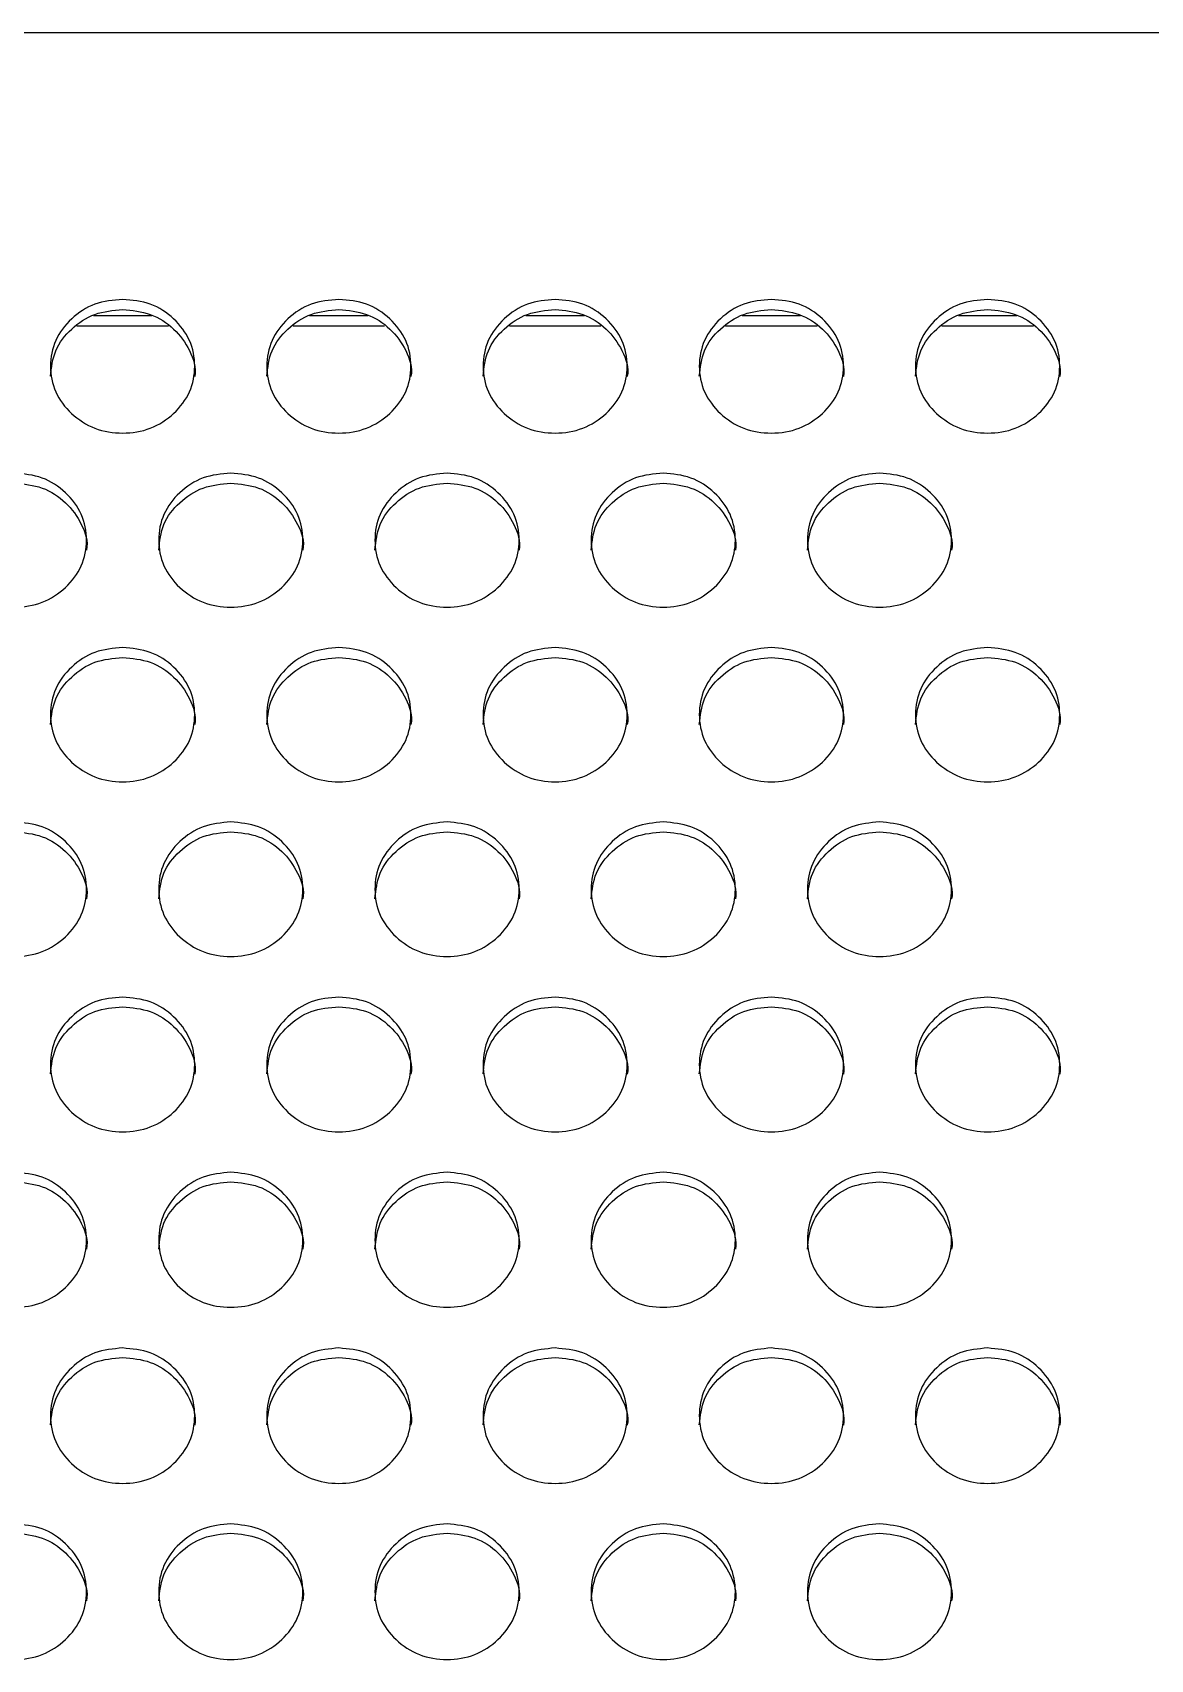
# Model space of a CAD drawing. Header units: millimetres. Extents: x 0.6 to 29.2, y 0.5 to 20.5.
# Drawn here: x 22.355 to 22.768, y 12.066 to 12.667 of the extents above; entities that cross this region are included whole.
import ezdxf

# ---------------------------------------------------------------- set-up
doc = ezdxf.new("R2010")
doc.units = ezdxf.units.MM

msp = doc.modelspace()

# ---------------------------------------------------------------- linework, layer by layer
for p, q in [((21.34135, 12.6673), (24.34135, 12.6673)), ((22.37719, 12.56267), (22.39883, 12.56267)), ((22.45719, 12.56267), (22.47883, 12.56267)), ((22.53719, 12.56267), (22.55883, 12.56267)), ((22.61719, 12.56267), (22.63883, 12.56267)), ((22.69719, 12.56267), (22.71883, 12.56267)), ((22.37109, 12.55883), (22.40494, 12.55883)), ((22.45109, 12.55883), (22.48494, 12.55883)), ((22.53109, 12.55883), (22.56494, 12.55883)), ((22.61109, 12.55883), (22.64494, 12.55883)), ((22.69109, 12.55883), (22.72494, 12.55883))]:
    msp.add_line(p, q)
for points, knots in [([(22.38802, 12.56861), (22.39153, 12.56828), (22.39855, 12.56761), (22.40731, 12.56174), (22.41344, 12.55367), (22.4153, 12.54389), (22.41344, 12.53413), (22.40731, 12.526), (22.39855, 12.5203), (22.38802, 12.51857), (22.37748, 12.5203), (22.36872, 12.52599), (22.36259, 12.53413), (22.36073, 12.54389), (22.36259, 12.55367), (22.36872, 12.56174), (22.37748, 12.56763), (22.38451, 12.56828), (22.38802, 12.56861)], [0, 0, 0, 0, 0.0625271, 0.1249889, 0.1874356, 0.2499951, 0.3124462, 0.3750022, 0.4374534, 0.5000067, 0.5624509, 0.6250147, 0.6874586, 0.7500189, 0.8124698, 0.8750264, 0.9375615, 1, 1, 1, 1]), ([(22.46802, 12.56861), (22.47153, 12.56828), (22.47855, 12.56761), (22.48731, 12.56174), (22.49344, 12.55367), (22.4953, 12.54389), (22.49344, 12.53413), (22.48731, 12.526), (22.47855, 12.5203), (22.46802, 12.51857), (22.45748, 12.5203), (22.44872, 12.52599), (22.44259, 12.53413), (22.44073, 12.54389), (22.44259, 12.55367), (22.44872, 12.56174), (22.45748, 12.56763), (22.46451, 12.56828), (22.46802, 12.56861)], [0, 0, 0, 0, 0.062529, 0.124991, 0.187438, 0.249997, 0.312448, 0.375004, 0.437457, 0.500008, 0.562452, 0.625016, 0.68746, 0.75002, 0.812471, 0.875029, 0.937564, 1, 1, 1, 1]), ([(22.54802, 12.56861), (22.55153, 12.56828), (22.55855, 12.56761), (22.56731, 12.56174), (22.57344, 12.55367), (22.5753, 12.54389), (22.57344, 12.53413), (22.56731, 12.526), (22.55855, 12.5203), (22.54802, 12.51857), (22.53748, 12.5203), (22.52872, 12.52599), (22.52259, 12.53413), (22.52073, 12.54389), (22.52259, 12.55367), (22.52872, 12.56174), (22.53748, 12.56763), (22.54451, 12.56828), (22.54802, 12.56861)], [0, 0, 0, 0, 0.062527, 0.124991, 0.187436, 0.249996, 0.312447, 0.375003, 0.437454, 0.500007, 0.562452, 0.625014, 0.687459, 0.750019, 0.81247, 0.875027, 0.937564, 1, 1, 1, 1]), ([(22.62802, 12.56861), (22.63153, 12.56828), (22.63855, 12.56761), (22.64731, 12.56174), (22.65344, 12.55367), (22.6553, 12.54389), (22.65344, 12.53413), (22.64731, 12.526), (22.63855, 12.5203), (22.62802, 12.51857), (22.61748, 12.5203), (22.60872, 12.52599), (22.60259, 12.53413), (22.60073, 12.54389), (22.60259, 12.55367), (22.60872, 12.56174), (22.61748, 12.56763), (22.62451, 12.56828), (22.62802, 12.56861)], [0, 0, 0, 0, 0.062527, 0.124989, 0.187436, 0.249995, 0.312446, 0.375002, 0.437455, 0.500006, 0.56245, 0.625014, 0.687458, 0.750019, 0.81247, 0.875026, 0.937561, 1, 1, 1, 1]), ([(22.70802, 12.56861), (22.71153, 12.56828), (22.71855, 12.56761), (22.72731, 12.56174), (22.73344, 12.55367), (22.7353, 12.54389), (22.73344, 12.53413), (22.72731, 12.52599), (22.71855, 12.5203), (22.70802, 12.51857), (22.69748, 12.5203), (22.68872, 12.52599), (22.68259, 12.53413), (22.68073, 12.54389), (22.68259, 12.55367), (22.68872, 12.56174), (22.69748, 12.56763), (22.70451, 12.56828), (22.70802, 12.56861)], [0, 0, 0, 0, 0.062529, 0.124991, 0.187438, 0.249997, 0.312448, 0.375003, 0.437456, 0.500009, 0.562451, 0.625015, 0.68746, 0.75002, 0.81247, 0.875027, 0.937564, 1, 1, 1, 1]), ([(22.36135, 12.54016), (22.36171, 12.54341), (22.36243, 12.54992), (22.36877, 12.55798), (22.37747, 12.56386), (22.3845, 12.56452), (22.38802, 12.56484)], [0, 0, 0, 0, 0.249419, 0.499737, 0.750037, 1, 1, 1, 1]), ([(22.38802, 12.56484), (22.39152, 12.56451), (22.39853, 12.56384), (22.40739, 12.55796), (22.41313, 12.54996), (22.41535, 12.54329), (22.41468, 12.54013), (22.41468, 12.54012)], [0, 0, 0, 0, 0.250089, 0.499864, 0.749511, 0.999554, 1, 1, 1, 1]), ([(22.44135, 12.54016), (22.44171, 12.54341), (22.44243, 12.54992), (22.44877, 12.55798), (22.45747, 12.56386), (22.4645, 12.56452), (22.46802, 12.56484)], [0, 0, 0, 0, 0.249419, 0.499744, 0.750045, 1, 1, 1, 1]), ([(22.46802, 12.56484), (22.47152, 12.56451), (22.47853, 12.56384), (22.48739, 12.55796), (22.49313, 12.54996), (22.49535, 12.54329), (22.49468, 12.54013), (22.49468, 12.54012)], [0, 0, 0, 0, 0.250096, 0.49987, 0.749515, 0.999554, 1, 1, 1, 1]), ([(22.52135, 12.54016), (22.52171, 12.54341), (22.52243, 12.54992), (22.52877, 12.55798), (22.53747, 12.56386), (22.5445, 12.56452), (22.54802, 12.56484)], [0, 0, 0, 0, 0.249418, 0.499737, 0.750045, 1, 1, 1, 1]), ([(22.54802, 12.56484), (22.55152, 12.56451), (22.55853, 12.56384), (22.56739, 12.55796), (22.57313, 12.54996), (22.57535, 12.54329), (22.57468, 12.54013), (22.57468, 12.54012)], [0, 0, 0, 0, 0.250088, 0.499871, 0.749512, 0.999554, 1, 1, 1, 1]), ([(22.60135, 12.54016), (22.60171, 12.54341), (22.60243, 12.54992), (22.60877, 12.55798), (22.61747, 12.56386), (22.6245, 12.56452), (22.62802, 12.56484)], [0, 0, 0, 0, 0.249419, 0.499737, 0.750037, 1, 1, 1, 1]), ([(22.62802, 12.56484), (22.63152, 12.56451), (22.63853, 12.56384), (22.64739, 12.55796), (22.65316, 12.54995), (22.65528, 12.5433), (22.65468, 12.54013), (22.65468, 12.54012)], [0, 0, 0, 0, 0.2500895, 0.499866, 0.7495139, 0.9995554, 1, 1, 1, 1]), ([(22.68135, 12.54016), (22.68171, 12.54341), (22.68243, 12.54992), (22.68877, 12.55798), (22.69747, 12.56386), (22.7045, 12.56452), (22.70802, 12.56484)], [0, 0, 0, 0, 0.249418, 0.499737, 0.750045, 1, 1, 1, 1]), ([(22.70802, 12.56484), (22.71152, 12.56451), (22.71853, 12.56384), (22.72739, 12.55796), (22.73313, 12.54996), (22.73535, 12.54329), (22.73468, 12.54013), (22.73468, 12.54012)], [0, 0, 0, 0, 0.250096, 0.49987, 0.749515, 0.999554, 1, 1, 1, 1]), ([(22.34802, 12.50434), (22.35153, 12.50401), (22.35855, 12.50333), (22.36731, 12.49745), (22.37344, 12.48937), (22.3753, 12.47957), (22.37344, 12.46978), (22.36731, 12.46164), (22.35855, 12.45593), (22.34802, 12.4542), (22.33748, 12.45593), (22.32872, 12.46163), (22.32259, 12.46979), (22.32073, 12.47957), (22.32259, 12.48937), (22.32872, 12.49745), (22.33748, 12.50335), (22.34451, 12.50401), (22.34802, 12.50434)], [0, 0, 0, 0, 0.062529, 0.124991, 0.187438, 0.249996, 0.312449, 0.375005, 0.437458, 0.500009, 0.562453, 0.625017, 0.687461, 0.750021, 0.812472, 0.875029, 0.937564, 1, 1, 1, 1]), ([(22.34802, 12.50062), (22.35152, 12.50029), (22.35853, 12.49962), (22.36739, 12.49373), (22.37316, 12.4857), (22.37528, 12.47904), (22.37468, 12.47585), (22.37468, 12.47585)], [0, 0, 0, 0, 0.2500964, 0.4998712, 0.7495163, 0.9995572, 1, 1, 1, 1]), ([(22.42802, 12.50434), (22.43153, 12.50401), (22.43855, 12.50333), (22.44731, 12.49745), (22.45344, 12.48937), (22.4553, 12.47957), (22.45344, 12.46978), (22.44731, 12.46164), (22.43855, 12.45593), (22.42802, 12.4542), (22.41748, 12.45593), (22.40872, 12.46163), (22.40259, 12.46979), (22.40073, 12.47957), (22.40259, 12.48937), (22.40872, 12.49746), (22.41748, 12.50335), (22.42451, 12.50401), (22.42802, 12.50434)], [0, 0, 0, 0, 0.062529, 0.124991, 0.187437, 0.249996, 0.312449, 0.375003, 0.437456, 0.500009, 0.562453, 0.625015, 0.68746, 0.750019, 0.81247, 0.875027, 0.937564, 1, 1, 1, 1]), ([(22.40135, 12.47589), (22.40171, 12.47914), (22.40243, 12.48566), (22.40877, 12.49374), (22.41747, 12.49963), (22.4245, 12.50029), (22.42802, 12.50062)], [0, 0, 0, 0, 0.249416, 0.499736, 0.750044, 1, 1, 1, 1]), ([(22.42802, 12.50062), (22.43152, 12.50029), (22.43853, 12.49962), (22.44739, 12.49373), (22.45313, 12.4857), (22.45535, 12.47903), (22.45468, 12.47585), (22.45468, 12.47585)], [0, 0, 0, 0, 0.250096, 0.49987, 0.749515, 0.999555, 1, 1, 1, 1]), ([(22.50802, 12.50434), (22.51153, 12.50401), (22.51855, 12.50333), (22.52731, 12.49745), (22.53344, 12.48937), (22.5353, 12.47957), (22.53344, 12.46978), (22.52731, 12.46164), (22.51855, 12.45593), (22.50802, 12.4542), (22.49748, 12.45593), (22.48872, 12.46163), (22.48259, 12.46979), (22.48073, 12.47957), (22.48259, 12.48937), (22.48872, 12.49745), (22.49748, 12.50335), (22.50451, 12.50401), (22.50802, 12.50434)], [0, 0, 0, 0, 0.062527, 0.124989, 0.187435, 0.249994, 0.312447, 0.375003, 0.437456, 0.500006, 0.56245, 0.625015, 0.687459, 0.750018, 0.81247, 0.875027, 0.937562, 1, 1, 1, 1]), ([(22.48135, 12.47589), (22.48171, 12.47914), (22.48243, 12.48566), (22.48877, 12.49374), (22.49747, 12.49963), (22.5045, 12.50029), (22.50802, 12.50062)], [0, 0, 0, 0, 0.2494172, 0.4997358, 0.7500355, 1, 1, 1, 1]), ([(22.50802, 12.50062), (22.51152, 12.50029), (22.51853, 12.49962), (22.52739, 12.49373), (22.53316, 12.4857), (22.53528, 12.47904), (22.53468, 12.47585), (22.53468, 12.47585)], [0, 0, 0, 0, 0.250089, 0.499867, 0.749514, 0.999557, 1, 1, 1, 1]), ([(22.58802, 12.50434), (22.59153, 12.50401), (22.59855, 12.50333), (22.60731, 12.49745), (22.61344, 12.48937), (22.6153, 12.47957), (22.61344, 12.46978), (22.60731, 12.46164), (22.59855, 12.45593), (22.58802, 12.4542), (22.57748, 12.45593), (22.56872, 12.46163), (22.56259, 12.46979), (22.56073, 12.47957), (22.56259, 12.48937), (22.56872, 12.49746), (22.57748, 12.50335), (22.58451, 12.50401), (22.58802, 12.50434)], [0, 0, 0, 0, 0.0625292, 0.1249908, 0.1874373, 0.2499961, 0.3124492, 0.3750035, 0.4374563, 0.5000071, 0.562451, 0.6250156, 0.6874607, 0.7500195, 0.8124702, 0.8750272, 0.937564, 1, 1, 1, 1]), ([(22.56135, 12.47589), (22.56171, 12.47914), (22.56243, 12.48566), (22.56877, 12.49374), (22.57747, 12.49963), (22.5845, 12.50029), (22.58802, 12.50062)], [0, 0, 0, 0, 0.249416, 0.499736, 0.750044, 1, 1, 1, 1]), ([(22.58802, 12.50062), (22.59152, 12.50029), (22.59853, 12.49962), (22.60739, 12.49373), (22.61313, 12.4857), (22.61535, 12.47903), (22.61468, 12.47585), (22.61468, 12.47585)], [0, 0, 0, 0, 0.250096, 0.49987, 0.749515, 0.999555, 1, 1, 1, 1]), ([(22.66802, 12.50434), (22.67153, 12.50401), (22.67855, 12.50333), (22.68731, 12.49745), (22.69344, 12.48937), (22.6953, 12.47957), (22.69344, 12.46978), (22.68731, 12.46164), (22.67855, 12.45593), (22.66802, 12.4542), (22.65748, 12.45593), (22.64872, 12.46163), (22.64259, 12.46979), (22.64073, 12.47957), (22.64259, 12.48937), (22.64872, 12.49745), (22.65748, 12.50335), (22.66451, 12.50401), (22.66802, 12.50434)], [0, 0, 0, 0, 0.062527, 0.124988, 0.187435, 0.249994, 0.312447, 0.375003, 0.437454, 0.500007, 0.562451, 0.625016, 0.687459, 0.750019, 0.81247, 0.875027, 0.937562, 1, 1, 1, 1]), ([(22.64135, 12.47589), (22.64171, 12.47914), (22.64243, 12.48566), (22.64877, 12.49374), (22.65747, 12.49963), (22.6645, 12.50029), (22.66802, 12.50062)], [0, 0, 0, 0, 0.2494172, 0.4997358, 0.7500355, 1, 1, 1, 1]), ([(22.66802, 12.50062), (22.67152, 12.50029), (22.67853, 12.49962), (22.68739, 12.49373), (22.69313, 12.4857), (22.69535, 12.47903), (22.69468, 12.47585), (22.69468, 12.47585)], [0, 0, 0, 0, 0.2500885, 0.4998648, 0.7495113, 0.9995554, 1, 1, 1, 1]), ([(22.38802, 12.43984), (22.39153, 12.43951), (22.39855, 12.43883), (22.40731, 12.43294), (22.41344, 12.42484), (22.4153, 12.41502), (22.41344, 12.40521), (22.40731, 12.39705), (22.39855, 12.39133), (22.38802, 12.3896), (22.37748, 12.39133), (22.36872, 12.39705), (22.36259, 12.40522), (22.36073, 12.41502), (22.36259, 12.42484), (22.36872, 12.43294), (22.37748, 12.43885), (22.38451, 12.43951), (22.38802, 12.43984)], [0, 0, 0, 0, 0.062527, 0.124989, 0.187435, 0.249994, 0.312447, 0.375003, 0.437454, 0.500007, 0.562451, 0.625015, 0.687459, 0.750019, 0.81247, 0.875027, 0.937562, 1, 1, 1, 1]), ([(22.46802, 12.43984), (22.47153, 12.43951), (22.47855, 12.43883), (22.48731, 12.43294), (22.49344, 12.42484), (22.4953, 12.41502), (22.49344, 12.40521), (22.48731, 12.39705), (22.47855, 12.39133), (22.46802, 12.3896), (22.45748, 12.39133), (22.44872, 12.39705), (22.44259, 12.40522), (22.44073, 12.41502), (22.44259, 12.42484), (22.44872, 12.43294), (22.45748, 12.43885), (22.46451, 12.43951), (22.46802, 12.43984)], [0, 0, 0, 0, 0.062529, 0.124991, 0.187438, 0.249996, 0.312448, 0.375004, 0.437457, 0.500008, 0.562453, 0.625017, 0.68746, 0.75002, 0.812471, 0.875029, 0.937564, 1, 1, 1, 1]), ([(22.54802, 12.43984), (22.55153, 12.43951), (22.55855, 12.43883), (22.56731, 12.43294), (22.57344, 12.42484), (22.5753, 12.41502), (22.57344, 12.40521), (22.56731, 12.39705), (22.55855, 12.39133), (22.54802, 12.3896), (22.53748, 12.39133), (22.52872, 12.39705), (22.52259, 12.40522), (22.52073, 12.41502), (22.52259, 12.42484), (22.52872, 12.43294), (22.53748, 12.43885), (22.54451, 12.43951), (22.54802, 12.43984)], [0, 0, 0, 0, 0.062527, 0.124991, 0.187436, 0.249995, 0.312448, 0.375003, 0.437455, 0.500008, 0.562452, 0.625014, 0.687459, 0.750019, 0.81247, 0.875027, 0.937564, 1, 1, 1, 1]), ([(22.62802, 12.43984), (22.63153, 12.43951), (22.63855, 12.43883), (22.64731, 12.43294), (22.65344, 12.42484), (22.6553, 12.41502), (22.65344, 12.40521), (22.64731, 12.39705), (22.63855, 12.39133), (22.62802, 12.3896), (22.61748, 12.39133), (22.60872, 12.39705), (22.60259, 12.40522), (22.60073, 12.41502), (22.60259, 12.42484), (22.60872, 12.43294), (22.61748, 12.43885), (22.62451, 12.43951), (22.62802, 12.43984)], [0, 0, 0, 0, 0.062527, 0.1249887, 0.1874354, 0.2499943, 0.3124463, 0.3750022, 0.4374555, 0.5000064, 0.5624507, 0.6250149, 0.6874584, 0.7500185, 0.8124697, 0.8750265, 0.9375616, 1, 1, 1, 1]), ([(22.70802, 12.43984), (22.71153, 12.43951), (22.71855, 12.43883), (22.72731, 12.43294), (22.73344, 12.42484), (22.7353, 12.41502), (22.73344, 12.40521), (22.72731, 12.39705), (22.71855, 12.39133), (22.70802, 12.3896), (22.69748, 12.39133), (22.68872, 12.39705), (22.68259, 12.40522), (22.68073, 12.41502), (22.68259, 12.42484), (22.68872, 12.43294), (22.69748, 12.43885), (22.70451, 12.43951), (22.70802, 12.43984)], [0, 0, 0, 0, 0.062529, 0.124991, 0.187437, 0.249996, 0.312449, 0.375003, 0.437456, 0.500009, 0.562451, 0.625015, 0.68746, 0.75002, 0.81247, 0.875027, 0.937564, 1, 1, 1, 1]), ([(22.36135, 12.41139), (22.36171, 12.41465), (22.36243, 12.42118), (22.36877, 12.42928), (22.37747, 12.43518), (22.3845, 12.43584), (22.38802, 12.43617)], [0, 0, 0, 0, 0.249418, 0.499737, 0.750036, 1, 1, 1, 1]), ([(22.38802, 12.43617), (22.39152, 12.43584), (22.39853, 12.43516), (22.4074, 12.42926), (22.41313, 12.42122), (22.41536, 12.41454), (22.41468, 12.41135), (22.41468, 12.41135)], [0, 0, 0, 0, 0.2500899, 0.4998648, 0.7495123, 0.9995571, 1, 1, 1, 1]), ([(22.44135, 12.41139), (22.44171, 12.41465), (22.44243, 12.42118), (22.44877, 12.42928), (22.45747, 12.43518), (22.4645, 12.43584), (22.46802, 12.43617)], [0, 0, 0, 0, 0.249418, 0.499743, 0.750044, 1, 1, 1, 1]), ([(22.46802, 12.43617), (22.47152, 12.43584), (22.47853, 12.43516), (22.4874, 12.42926), (22.49313, 12.42122), (22.49536, 12.41454), (22.49468, 12.41135), (22.49468, 12.41135)], [0, 0, 0, 0, 0.250097, 0.49987, 0.749516, 0.999557, 1, 1, 1, 1]), ([(22.52135, 12.41139), (22.52171, 12.41465), (22.52243, 12.42118), (22.52877, 12.42928), (22.53747, 12.43518), (22.5445, 12.43584), (22.54802, 12.43617)], [0, 0, 0, 0, 0.2494175, 0.4997366, 0.7500448, 1, 1, 1, 1]), ([(22.54802, 12.43617), (22.55152, 12.43584), (22.55853, 12.43516), (22.5674, 12.42926), (22.57313, 12.42122), (22.57536, 12.41454), (22.57468, 12.41135), (22.57468, 12.41135)], [0, 0, 0, 0, 0.250089, 0.499871, 0.749513, 0.999557, 1, 1, 1, 1]), ([(22.60135, 12.41139), (22.60171, 12.41465), (22.60243, 12.42118), (22.60877, 12.42928), (22.61747, 12.43518), (22.6245, 12.43584), (22.62802, 12.43617)], [0, 0, 0, 0, 0.249418, 0.499737, 0.750036, 1, 1, 1, 1]), ([(22.62802, 12.43617), (22.63152, 12.43584), (22.63853, 12.43516), (22.64739, 12.42926), (22.65316, 12.42121), (22.65528, 12.41455), (22.65468, 12.41135), (22.65468, 12.41135)], [0, 0, 0, 0, 0.250091, 0.499867, 0.749515, 0.999559, 1, 1, 1, 1]), ([(22.68135, 12.41139), (22.68171, 12.41465), (22.68243, 12.42118), (22.68877, 12.42928), (22.69747, 12.43518), (22.7045, 12.43584), (22.70802, 12.43617)], [0, 0, 0, 0, 0.2494175, 0.4997366, 0.7500448, 1, 1, 1, 1]), ([(22.70802, 12.43617), (22.71152, 12.43584), (22.71853, 12.43516), (22.7274, 12.42926), (22.73313, 12.42122), (22.73536, 12.41454), (22.73468, 12.41135), (22.73468, 12.41135)], [0, 0, 0, 0, 0.250097, 0.49987, 0.749516, 0.999557, 1, 1, 1, 1]), ([(22.34802, 12.37531), (22.35153, 12.37497), (22.35855, 12.37429), (22.36731, 12.36839), (22.37344, 12.36027), (22.3753, 12.35043), (22.37344, 12.34061), (22.36731, 12.33243), (22.35855, 12.3267), (22.34802, 12.32496), (22.33748, 12.3267), (22.32872, 12.33242), (22.32259, 12.34061), (22.32073, 12.35043), (22.32259, 12.36027), (22.32872, 12.36839), (22.33748, 12.37431), (22.34451, 12.37498), (22.34802, 12.37531)], [0, 0, 0, 0, 0.062529, 0.124991, 0.187438, 0.249997, 0.312449, 0.375005, 0.437458, 0.500009, 0.562453, 0.625017, 0.687461, 0.750021, 0.812471, 0.875029, 0.937564, 1, 1, 1, 1]), ([(22.42802, 12.37531), (22.43153, 12.37497), (22.43855, 12.37429), (22.44731, 12.36839), (22.45344, 12.36027), (22.4553, 12.35043), (22.45344, 12.34061), (22.44731, 12.33243), (22.43855, 12.3267), (22.42802, 12.32496), (22.41748, 12.3267), (22.40872, 12.33242), (22.40259, 12.34061), (22.40073, 12.35043), (22.40259, 12.36027), (22.40872, 12.36839), (22.41748, 12.37431), (22.42451, 12.37498), (22.42802, 12.37531)], [0, 0, 0, 0, 0.0625292, 0.124991, 0.1874371, 0.2499964, 0.3124488, 0.3750026, 0.4374559, 0.5000089, 0.5624529, 0.6250147, 0.6874603, 0.75002, 0.8124698, 0.8750269, 0.937564, 1, 1, 1, 1]), ([(22.50802, 12.37531), (22.51153, 12.37497), (22.51855, 12.37429), (22.52731, 12.36839), (22.53344, 12.36027), (22.5353, 12.35043), (22.53344, 12.34061), (22.52731, 12.33243), (22.51855, 12.3267), (22.50802, 12.32496), (22.49748, 12.3267), (22.48872, 12.33242), (22.48259, 12.34061), (22.48073, 12.35043), (22.48259, 12.36027), (22.48872, 12.36839), (22.49748, 12.37431), (22.50451, 12.37498), (22.50802, 12.37531)], [0, 0, 0, 0, 0.062527, 0.124989, 0.187435, 0.249995, 0.312447, 0.375002, 0.437456, 0.500007, 0.562451, 0.625015, 0.687459, 0.750019, 0.812469, 0.875026, 0.937561, 1, 1, 1, 1]), ([(22.58802, 12.37531), (22.59153, 12.37497), (22.59855, 12.37429), (22.60731, 12.36839), (22.61344, 12.36027), (22.6153, 12.35043), (22.61344, 12.34061), (22.60731, 12.33243), (22.59855, 12.3267), (22.58802, 12.32496), (22.57748, 12.3267), (22.56872, 12.33242), (22.56259, 12.34061), (22.56073, 12.35043), (22.56259, 12.36027), (22.56872, 12.36839), (22.57748, 12.37431), (22.58451, 12.37498), (22.58802, 12.37531)], [0, 0, 0, 0, 0.062529, 0.124991, 0.187437, 0.249997, 0.312449, 0.375003, 0.437456, 0.500007, 0.562451, 0.625015, 0.687461, 0.75002, 0.81247, 0.875027, 0.937564, 1, 1, 1, 1]), ([(22.66802, 12.37531), (22.67153, 12.37497), (22.67855, 12.37429), (22.68731, 12.36839), (22.69344, 12.36027), (22.6953, 12.35043), (22.69344, 12.34061), (22.68731, 12.33243), (22.67855, 12.3267), (22.66802, 12.32496), (22.65748, 12.3267), (22.64872, 12.33242), (22.64259, 12.34061), (22.64073, 12.35043), (22.64259, 12.36027), (22.64872, 12.36839), (22.65748, 12.37431), (22.66451, 12.37498), (22.66802, 12.37531)], [0, 0, 0, 0, 0.062527, 0.124989, 0.187435, 0.249995, 0.312447, 0.375003, 0.437454, 0.500007, 0.562451, 0.625015, 0.687459, 0.750019, 0.812469, 0.875026, 0.937562, 1, 1, 1, 1]), ([(22.34802, 12.37168), (22.35152, 12.37135), (22.35853, 12.37067), (22.36739, 12.36476), (22.37316, 12.3567), (22.37528, 12.35001), (22.37468, 12.34681), (22.37468, 12.34681)], [0, 0, 0, 0, 0.250097, 0.49987, 0.74952, 0.999559, 1, 1, 1, 1]), ([(22.40135, 12.34685), (22.40171, 12.35012), (22.40243, 12.35666), (22.40877, 12.36477), (22.41747, 12.37069), (22.4245, 12.37135), (22.42802, 12.37168)], [0, 0, 0, 0, 0.249418, 0.499739, 0.750045, 1, 1, 1, 1]), ([(22.42802, 12.37168), (22.43152, 12.37135), (22.43853, 12.37068), (22.4474, 12.36476), (22.45313, 12.3567), (22.45536, 12.35), (22.45468, 12.34681), (22.45468, 12.34681)], [0, 0, 0, 0, 0.2500968, 0.4998695, 0.7495183, 0.9995571, 1, 1, 1, 1]), ([(22.48135, 12.34685), (22.48171, 12.35012), (22.48243, 12.35666), (22.48877, 12.36477), (22.49747, 12.37069), (22.5045, 12.37135), (22.50802, 12.37168)], [0, 0, 0, 0, 0.249419, 0.499739, 0.750036, 1, 1, 1, 1]), ([(22.50802, 12.37168), (22.51152, 12.37135), (22.51853, 12.37067), (22.52739, 12.36476), (22.53316, 12.3567), (22.53528, 12.35001), (22.53468, 12.34681), (22.53468, 12.34681)], [0, 0, 0, 0, 0.25009, 0.499866, 0.749517, 0.999559, 1, 1, 1, 1]), ([(22.56135, 12.34685), (22.56171, 12.35012), (22.56243, 12.35666), (22.56877, 12.36477), (22.57747, 12.37069), (22.5845, 12.37135), (22.58802, 12.37168)], [0, 0, 0, 0, 0.249418, 0.499739, 0.750045, 1, 1, 1, 1]), ([(22.58802, 12.37168), (22.59152, 12.37135), (22.59853, 12.37068), (22.6074, 12.36476), (22.61313, 12.3567), (22.61536, 12.35), (22.61468, 12.34681), (22.61468, 12.34681)], [0, 0, 0, 0, 0.2500968, 0.4998695, 0.7495183, 0.9995571, 1, 1, 1, 1]), ([(22.64135, 12.34685), (22.64171, 12.35012), (22.64243, 12.35666), (22.64877, 12.36477), (22.65747, 12.37069), (22.6645, 12.37135), (22.66802, 12.37168)], [0, 0, 0, 0, 0.249419, 0.499739, 0.750036, 1, 1, 1, 1]), ([(22.66802, 12.37168), (22.67152, 12.37135), (22.67853, 12.37068), (22.6874, 12.36476), (22.69313, 12.3567), (22.69536, 12.35), (22.69468, 12.34681), (22.69468, 12.34681)], [0, 0, 0, 0, 0.250089, 0.499864, 0.749515, 0.999557, 1, 1, 1, 1]), ([(22.38802, 12.31054), (22.39153, 12.31021), (22.39855, 12.30953), (22.40731, 12.30361), (22.41344, 12.29548), (22.4153, 12.28562), (22.41344, 12.27577), (22.40731, 12.26758), (22.39855, 12.26184), (22.38802, 12.26009), (22.37748, 12.26184), (22.36872, 12.26758), (22.36259, 12.27578), (22.36073, 12.28562), (22.36259, 12.29548), (22.36872, 12.30361), (22.37748, 12.30955), (22.38451, 12.31021), (22.38802, 12.31054)], [0, 0, 0, 0, 0.062527, 0.124989, 0.187435, 0.249995, 0.312447, 0.375003, 0.437454, 0.500007, 0.562451, 0.625015, 0.687459, 0.750019, 0.81247, 0.875027, 0.937562, 1, 1, 1, 1]), ([(22.36135, 12.28209), (22.36171, 12.28536), (22.36243, 12.29192), (22.36877, 12.30005), (22.37747, 12.30598), (22.3845, 12.30664), (22.38802, 12.30697)], [0, 0, 0, 0, 0.24942, 0.499739, 0.750036, 1, 1, 1, 1]), ([(22.38802, 12.30697), (22.39152, 12.30663), (22.39853, 12.30596), (22.40739, 12.30003), (22.41313, 12.29196), (22.41535, 12.28524), (22.41468, 12.28205), (22.41468, 12.28204)], [0, 0, 0, 0, 0.250089, 0.499865, 0.749511, 0.999553, 1, 1, 1, 1]), ([(22.46802, 12.31054), (22.47153, 12.31021), (22.47855, 12.30953), (22.48731, 12.30361), (22.49344, 12.29548), (22.4953, 12.28562), (22.49344, 12.27577), (22.48731, 12.26758), (22.47855, 12.26184), (22.46802, 12.26009), (22.45748, 12.26184), (22.44872, 12.26758), (22.44259, 12.27578), (22.44073, 12.28562), (22.44259, 12.29548), (22.44872, 12.30361), (22.45748, 12.30955), (22.46451, 12.31021), (22.46802, 12.31054)], [0, 0, 0, 0, 0.062529, 0.124991, 0.187437, 0.249997, 0.312449, 0.375004, 0.437457, 0.500008, 0.562453, 0.625017, 0.68746, 0.75002, 0.812471, 0.875029, 0.937564, 1, 1, 1, 1]), ([(22.44135, 12.28209), (22.44171, 12.28536), (22.44243, 12.29192), (22.44877, 12.30005), (22.45747, 12.30598), (22.4645, 12.30664), (22.46802, 12.30697)], [0, 0, 0, 0, 0.249419, 0.499746, 0.750044, 1, 1, 1, 1]), ([(22.46802, 12.30697), (22.47152, 12.30663), (22.47853, 12.30596), (22.48739, 12.30003), (22.49313, 12.29196), (22.49535, 12.28524), (22.49468, 12.28205), (22.49468, 12.28204)], [0, 0, 0, 0, 0.250096, 0.49987, 0.749514, 0.999553, 1, 1, 1, 1]), ([(22.54802, 12.31054), (22.55153, 12.31021), (22.55855, 12.30953), (22.56731, 12.30361), (22.57344, 12.29548), (22.5753, 12.28562), (22.57344, 12.27577), (22.56731, 12.26758), (22.55855, 12.26184), (22.54802, 12.26009), (22.53748, 12.26184), (22.52872, 12.26758), (22.52259, 12.27578), (22.52073, 12.28562), (22.52259, 12.29548), (22.52872, 12.30361), (22.53748, 12.30955), (22.54451, 12.31021), (22.54802, 12.31054)], [0, 0, 0, 0, 0.062527, 0.124991, 0.187436, 0.249996, 0.312448, 0.375004, 0.437455, 0.500008, 0.562452, 0.625014, 0.687459, 0.750019, 0.81247, 0.875027, 0.937564, 1, 1, 1, 1]), ([(22.52135, 12.28209), (22.52171, 12.28536), (22.52243, 12.29192), (22.52877, 12.30005), (22.53747, 12.30598), (22.5445, 12.30664), (22.54802, 12.30697)], [0, 0, 0, 0, 0.2494188, 0.4997392, 0.7500445, 1, 1, 1, 1]), ([(22.54802, 12.30697), (22.55152, 12.30663), (22.55853, 12.30596), (22.56739, 12.30003), (22.57313, 12.29196), (22.57535, 12.28524), (22.57468, 12.28205), (22.57468, 12.28204)], [0, 0, 0, 0, 0.250088, 0.499872, 0.749511, 0.999553, 1, 1, 1, 1]), ([(22.62802, 12.31054), (22.63153, 12.31021), (22.63855, 12.30953), (22.64731, 12.30361), (22.65344, 12.29548), (22.6553, 12.28562), (22.65344, 12.27577), (22.64731, 12.26758), (22.63855, 12.26184), (22.62802, 12.26009), (22.61748, 12.26184), (22.60872, 12.26758), (22.60259, 12.27578), (22.60073, 12.28562), (22.60259, 12.29548), (22.60872, 12.30361), (22.61748, 12.30955), (22.62451, 12.31021), (22.62802, 12.31054)], [0, 0, 0, 0, 0.062527, 0.124989, 0.187435, 0.249995, 0.312447, 0.375002, 0.437455, 0.500006, 0.562451, 0.625015, 0.687459, 0.750018, 0.812469, 0.875027, 0.937561, 1, 1, 1, 1]), ([(22.60135, 12.28209), (22.60171, 12.28536), (22.60243, 12.29192), (22.60877, 12.30005), (22.61747, 12.30598), (22.6245, 12.30664), (22.62802, 12.30697)], [0, 0, 0, 0, 0.24942, 0.499739, 0.750036, 1, 1, 1, 1]), ([(22.62802, 12.30697), (22.63152, 12.30663), (22.63853, 12.30596), (22.64739, 12.30003), (22.65317, 12.29195), (22.65528, 12.28525), (22.65468, 12.28205), (22.65468, 12.28204)], [0, 0, 0, 0, 0.25009, 0.499867, 0.749513, 0.999555, 1, 1, 1, 1]), ([(22.70802, 12.31054), (22.71153, 12.31021), (22.71855, 12.30953), (22.72731, 12.30361), (22.73344, 12.29548), (22.7353, 12.28562), (22.73344, 12.27577), (22.72731, 12.26758), (22.71855, 12.26184), (22.70802, 12.26009), (22.69748, 12.26184), (22.68872, 12.26758), (22.68259, 12.27578), (22.68073, 12.28562), (22.68259, 12.29548), (22.68872, 12.30361), (22.69748, 12.30955), (22.70451, 12.31021), (22.70802, 12.31054)], [0, 0, 0, 0, 0.062529, 0.124991, 0.187437, 0.249997, 0.312449, 0.375003, 0.437456, 0.500009, 0.562451, 0.625015, 0.68746, 0.750019, 0.81247, 0.875027, 0.937564, 1, 1, 1, 1]), ([(22.68135, 12.28209), (22.68171, 12.28536), (22.68243, 12.29192), (22.68877, 12.30005), (22.69747, 12.30598), (22.7045, 12.30664), (22.70802, 12.30697)], [0, 0, 0, 0, 0.2494188, 0.4997392, 0.7500445, 1, 1, 1, 1]), ([(22.70802, 12.30697), (22.71152, 12.30663), (22.71853, 12.30596), (22.72739, 12.30003), (22.73313, 12.29196), (22.73535, 12.28524), (22.73468, 12.28205), (22.73468, 12.28204)], [0, 0, 0, 0, 0.250096, 0.49987, 0.749514, 0.999553, 1, 1, 1, 1]), ([(22.34802, 12.24575), (22.35153, 12.24541), (22.35855, 12.24473), (22.36731, 12.2388), (22.37344, 12.23065), (22.3753, 12.22078), (22.37344, 12.21091), (22.36731, 12.2027), (22.35855, 12.19695), (22.34802, 12.1952), (22.33748, 12.19695), (22.32872, 12.20269), (22.32259, 12.21091), (22.32073, 12.22077), (22.32259, 12.23065), (22.32872, 12.23881), (22.33748, 12.24475), (22.34451, 12.24542), (22.34802, 12.24575)], [0, 0, 0, 0, 0.062529, 0.124991, 0.187438, 0.249997, 0.312449, 0.375005, 0.437458, 0.500009, 0.562453, 0.625017, 0.687461, 0.750021, 0.812471, 0.875028, 0.937564, 1, 1, 1, 1]), ([(22.34802, 12.24222), (22.35152, 12.24188), (22.35853, 12.24121), (22.36739, 12.23527), (22.37316, 12.22717), (22.37528, 12.22047), (22.37468, 12.21725), (22.37468, 12.21725)], [0, 0, 0, 0, 0.250097, 0.49987, 0.749516, 0.999556, 1, 1, 1, 1]), ([(22.42802, 12.24575), (22.43153, 12.24541), (22.43855, 12.24473), (22.44731, 12.2388), (22.45344, 12.23065), (22.4553, 12.22078), (22.45344, 12.21091), (22.44731, 12.2027), (22.43855, 12.19695), (22.42802, 12.1952), (22.41748, 12.19695), (22.40872, 12.2027), (22.40259, 12.21091), (22.40073, 12.22077), (22.40259, 12.23065), (22.40872, 12.23881), (22.41748, 12.24475), (22.42451, 12.24542), (22.42802, 12.24575)], [0, 0, 0, 0, 0.062529, 0.124991, 0.187437, 0.249997, 0.312448, 0.375003, 0.437456, 0.500009, 0.562453, 0.625015, 0.68746, 0.75002, 0.81247, 0.875027, 0.937564, 1, 1, 1, 1]), ([(22.40135, 12.21729), (22.40171, 12.22057), (22.40243, 12.22714), (22.40877, 12.23529), (22.41747, 12.24123), (22.4245, 12.24189), (22.42802, 12.24222)], [0, 0, 0, 0, 0.249417, 0.499737, 0.750045, 1, 1, 1, 1]), ([(22.42802, 12.24222), (22.43152, 12.24188), (22.43853, 12.24121), (22.44739, 12.23527), (22.45313, 12.22718), (22.45535, 12.22046), (22.45468, 12.21725), (22.45468, 12.21725)], [0, 0, 0, 0, 0.250097, 0.499869, 0.749515, 0.999554, 1, 1, 1, 1]), ([(22.50802, 12.24575), (22.51153, 12.24541), (22.51855, 12.24473), (22.52731, 12.2388), (22.53344, 12.23065), (22.5353, 12.22078), (22.53344, 12.21091), (22.52731, 12.2027), (22.51855, 12.19695), (22.50802, 12.1952), (22.49748, 12.19695), (22.48872, 12.20269), (22.48259, 12.21091), (22.48073, 12.22077), (22.48259, 12.23065), (22.48872, 12.23881), (22.49748, 12.24475), (22.50451, 12.24542), (22.50802, 12.24575)], [0, 0, 0, 0, 0.062527, 0.124989, 0.187435, 0.249995, 0.312447, 0.375002, 0.437456, 0.500007, 0.562451, 0.625015, 0.687459, 0.750019, 0.812469, 0.875026, 0.937562, 1, 1, 1, 1]), ([(22.48135, 12.21729), (22.48171, 12.22057), (22.48243, 12.22714), (22.48877, 12.23529), (22.49747, 12.24123), (22.5045, 12.24189), (22.50802, 12.24222)], [0, 0, 0, 0, 0.249418, 0.499738, 0.750036, 1, 1, 1, 1]), ([(22.50802, 12.24222), (22.51152, 12.24188), (22.51853, 12.24121), (22.52739, 12.23527), (22.53316, 12.22717), (22.53528, 12.22047), (22.53468, 12.21725), (22.53468, 12.21725)], [0, 0, 0, 0, 0.25009, 0.499865, 0.749514, 0.999556, 1, 1, 1, 1]), ([(22.58802, 12.24575), (22.59153, 12.24541), (22.59855, 12.24473), (22.60731, 12.2388), (22.61344, 12.23065), (22.6153, 12.22078), (22.61344, 12.21091), (22.60731, 12.2027), (22.59855, 12.19695), (22.58802, 12.1952), (22.57748, 12.19695), (22.56872, 12.20269), (22.56259, 12.21091), (22.56073, 12.22077), (22.56259, 12.23065), (22.56872, 12.23881), (22.57748, 12.24475), (22.58451, 12.24542), (22.58802, 12.24575)], [0, 0, 0, 0, 0.062529, 0.124991, 0.187437, 0.249997, 0.312449, 0.375003, 0.437457, 0.500007, 0.562451, 0.625015, 0.68746, 0.75002, 0.812469, 0.875027, 0.937564, 1, 1, 1, 1]), ([(22.56135, 12.21729), (22.56171, 12.22057), (22.56243, 12.22714), (22.56877, 12.23529), (22.57747, 12.24123), (22.5845, 12.24189), (22.58802, 12.24222)], [0, 0, 0, 0, 0.249417, 0.499737, 0.750045, 1, 1, 1, 1]), ([(22.58802, 12.24222), (22.59152, 12.24188), (22.59853, 12.24121), (22.60739, 12.23527), (22.61313, 12.22718), (22.61535, 12.22046), (22.61468, 12.21725), (22.61468, 12.21725)], [0, 0, 0, 0, 0.250097, 0.499869, 0.749515, 0.999554, 1, 1, 1, 1]), ([(22.66802, 12.24575), (22.67153, 12.24541), (22.67855, 12.24473), (22.68731, 12.2388), (22.69344, 12.23065), (22.6953, 12.22078), (22.69344, 12.21091), (22.68731, 12.2027), (22.67855, 12.19695), (22.66802, 12.1952), (22.65748, 12.19695), (22.64872, 12.20269), (22.64259, 12.21091), (22.64073, 12.22077), (22.64259, 12.23065), (22.64872, 12.23881), (22.65748, 12.24475), (22.66451, 12.24542), (22.66802, 12.24575)], [0, 0, 0, 0, 0.0625271, 0.1249885, 0.187435, 0.249995, 0.312447, 0.3750029, 0.4374541, 0.5000072, 0.5624514, 0.6250152, 0.687459, 0.7500189, 0.8124691, 0.8750262, 0.9375616, 1, 1, 1, 1]), ([(22.64135, 12.21729), (22.64171, 12.22057), (22.64243, 12.22714), (22.64877, 12.23529), (22.65747, 12.24123), (22.6645, 12.24189), (22.66802, 12.24222)], [0, 0, 0, 0, 0.249418, 0.499738, 0.750036, 1, 1, 1, 1]), ([(22.66802, 12.24222), (22.67152, 12.24188), (22.67853, 12.24121), (22.68739, 12.23527), (22.69313, 12.22718), (22.69535, 12.22046), (22.69468, 12.21725), (22.69468, 12.21725)], [0, 0, 0, 0, 0.250089, 0.499863, 0.749511, 0.999554, 1, 1, 1, 1]), ([(22.38802, 12.18073), (22.39153, 12.18039), (22.39855, 12.17971), (22.40731, 12.17377), (22.41344, 12.1656), (22.4153, 12.15571), (22.41344, 12.14582), (22.40731, 12.13759), (22.39855, 12.13183), (22.38802, 12.13008), (22.37748, 12.13183), (22.36872, 12.13759), (22.36259, 12.14583), (22.36073, 12.1557), (22.36259, 12.16561), (22.36872, 12.17377), (22.37748, 12.17973), (22.38451, 12.1804), (22.38802, 12.18073)], [0, 0, 0, 0, 0.062527, 0.124988, 0.187436, 0.249995, 0.312446, 0.375002, 0.437454, 0.500007, 0.562451, 0.625015, 0.687459, 0.750018, 0.812469, 0.875026, 0.937562, 1, 1, 1, 1]), ([(22.46802, 12.18073), (22.47153, 12.18039), (22.47855, 12.17971), (22.48731, 12.17377), (22.49344, 12.1656), (22.4953, 12.15571), (22.49344, 12.14582), (22.48731, 12.13759), (22.47855, 12.13183), (22.46802, 12.13008), (22.45748, 12.13183), (22.44872, 12.13759), (22.44259, 12.14583), (22.44073, 12.1557), (22.44259, 12.16561), (22.44872, 12.17377), (22.45748, 12.17973), (22.46451, 12.1804), (22.46802, 12.18073)], [0, 0, 0, 0, 0.062529, 0.12499, 0.187438, 0.249997, 0.312448, 0.375003, 0.437457, 0.500008, 0.562452, 0.625016, 0.68746, 0.75002, 0.81247, 0.875029, 0.937564, 1, 1, 1, 1]), ([(22.54802, 12.18073), (22.55153, 12.18039), (22.55855, 12.17971), (22.56731, 12.17377), (22.57344, 12.1656), (22.5753, 12.15571), (22.57344, 12.14582), (22.56731, 12.13759), (22.55855, 12.13183), (22.54802, 12.13008), (22.53748, 12.13183), (22.52872, 12.13759), (22.52259, 12.14583), (22.52073, 12.1557), (22.52259, 12.16561), (22.52872, 12.17377), (22.53748, 12.17973), (22.54451, 12.1804), (22.54802, 12.18073)], [0, 0, 0, 0, 0.062527, 0.12499, 0.187436, 0.249996, 0.312447, 0.375003, 0.437454, 0.500008, 0.562452, 0.625014, 0.687459, 0.750019, 0.81247, 0.875027, 0.937564, 1, 1, 1, 1]), ([(22.62802, 12.18073), (22.63153, 12.18039), (22.63855, 12.17971), (22.64731, 12.17377), (22.65344, 12.1656), (22.6553, 12.15571), (22.65344, 12.14582), (22.64731, 12.13759), (22.63855, 12.13183), (22.62802, 12.13008), (22.61748, 12.13183), (22.60872, 12.13759), (22.60259, 12.14583), (22.60073, 12.1557), (22.60259, 12.16561), (22.60872, 12.17377), (22.61748, 12.17973), (22.62451, 12.1804), (22.62802, 12.18073)], [0, 0, 0, 0, 0.062527, 0.124988, 0.187436, 0.249995, 0.312446, 0.375001, 0.437455, 0.500006, 0.56245, 0.625014, 0.687458, 0.750018, 0.812469, 0.875026, 0.937562, 1, 1, 1, 1]), ([(22.70802, 12.18073), (22.71153, 12.18039), (22.71855, 12.17971), (22.72731, 12.17377), (22.73344, 12.1656), (22.7353, 12.15571), (22.73344, 12.14582), (22.72731, 12.13759), (22.71855, 12.13183), (22.70802, 12.13008), (22.69748, 12.13183), (22.68872, 12.13759), (22.68259, 12.14583), (22.68073, 12.1557), (22.68259, 12.16561), (22.68872, 12.17377), (22.69748, 12.17973), (22.70451, 12.1804), (22.70802, 12.18073)], [0, 0, 0, 0, 0.062529, 0.12499, 0.187438, 0.249997, 0.312448, 0.375002, 0.437456, 0.500009, 0.562451, 0.625015, 0.68746, 0.750019, 0.81247, 0.875027, 0.937564, 1, 1, 1, 1]), ([(22.36135, 12.15227), (22.36171, 12.15556), (22.36243, 12.16214), (22.36877, 12.1703), (22.37747, 12.17625), (22.3845, 12.17692), (22.38802, 12.17725)], [0, 0, 0, 0, 0.2494217, 0.4997375, 0.7500364, 1, 1, 1, 1]), ([(22.38802, 12.17725), (22.39152, 12.17691), (22.39853, 12.17624), (22.40739, 12.17029), (22.41313, 12.16218), (22.41535, 12.15545), (22.41468, 12.15224), (22.41468, 12.15223)], [0, 0, 0, 0, 0.2500889, 0.4998635, 0.7495108, 0.999556, 1, 1, 1, 1]), ([(22.44135, 12.15227), (22.44171, 12.15556), (22.44243, 12.16214), (22.44877, 12.1703), (22.45747, 12.17625), (22.4645, 12.17692), (22.46802, 12.17725)], [0, 0, 0, 0, 0.249421, 0.499744, 0.750044, 1, 1, 1, 1]), ([(22.46802, 12.17725), (22.47152, 12.17691), (22.47853, 12.17624), (22.48739, 12.17029), (22.49313, 12.16218), (22.49535, 12.15545), (22.49468, 12.15224), (22.49468, 12.15223)], [0, 0, 0, 0, 0.250096, 0.499869, 0.749514, 0.999556, 1, 1, 1, 1]), ([(22.52135, 12.15227), (22.52171, 12.15556), (22.52243, 12.16214), (22.52877, 12.1703), (22.53747, 12.17625), (22.5445, 12.17692), (22.54802, 12.17725)], [0, 0, 0, 0, 0.249421, 0.499737, 0.750045, 1, 1, 1, 1]), ([(22.54802, 12.17725), (22.55152, 12.17691), (22.55853, 12.17624), (22.5674, 12.17029), (22.57313, 12.16218), (22.57535, 12.15545), (22.57468, 12.15224), (22.57468, 12.15223)], [0, 0, 0, 0, 0.250088, 0.49987, 0.749511, 0.999556, 1, 1, 1, 1]), ([(22.60135, 12.15227), (22.60171, 12.15556), (22.60243, 12.16214), (22.60877, 12.1703), (22.61747, 12.17625), (22.6245, 12.17692), (22.62802, 12.17725)], [0, 0, 0, 0, 0.2494217, 0.4997375, 0.7500364, 1, 1, 1, 1]), ([(22.62802, 12.17725), (22.63152, 12.17691), (22.63853, 12.17624), (22.64739, 12.17029), (22.65316, 12.16217), (22.65528, 12.15546), (22.65468, 12.15224), (22.65468, 12.15223)], [0, 0, 0, 0, 0.25009, 0.499865, 0.749513, 0.999558, 1, 1, 1, 1]), ([(22.68135, 12.15227), (22.68171, 12.15556), (22.68243, 12.16214), (22.68877, 12.1703), (22.69747, 12.17625), (22.7045, 12.17692), (22.70802, 12.17725)], [0, 0, 0, 0, 0.249421, 0.499737, 0.750045, 1, 1, 1, 1]), ([(22.70802, 12.17725), (22.71152, 12.17691), (22.71853, 12.17624), (22.7274, 12.17029), (22.73313, 12.16218), (22.73535, 12.15545), (22.73468, 12.15224), (22.73468, 12.15223)], [0, 0, 0, 0, 0.250096, 0.499869, 0.749514, 0.999556, 1, 1, 1, 1]), ([(22.34802, 12.11568), (22.35153, 12.11534), (22.35855, 12.11466), (22.36731, 12.10871), (22.37344, 12.10052), (22.3753, 12.09061), (22.37344, 12.08071), (22.36731, 12.07246), (22.35855, 12.06669), (22.34802, 12.06494), (22.33748, 12.06669), (22.32872, 12.07246), (22.32259, 12.08071), (22.32073, 12.09061), (22.32259, 12.10053), (22.32872, 12.10871), (22.33748, 12.11468), (22.34451, 12.11535), (22.34802, 12.11568)], [0, 0, 0, 0, 0.062529, 0.124991, 0.187438, 0.249997, 0.312448, 0.375005, 0.437458, 0.500008, 0.562453, 0.625017, 0.687461, 0.750021, 0.812471, 0.875029, 0.937564, 1, 1, 1, 1]), ([(22.42802, 12.11568), (22.43153, 12.11534), (22.43855, 12.11466), (22.44731, 12.10871), (22.45344, 12.10052), (22.4553, 12.09061), (22.45344, 12.08071), (22.44731, 12.07246), (22.43855, 12.06669), (22.42802, 12.06494), (22.41748, 12.06669), (22.40872, 12.07246), (22.40259, 12.08071), (22.40073, 12.09061), (22.40259, 12.10053), (22.40872, 12.10871), (22.41748, 12.11468), (22.42451, 12.11535), (22.42802, 12.11568)], [0, 0, 0, 0, 0.062529, 0.124991, 0.187438, 0.249996, 0.312448, 0.375003, 0.437455, 0.500009, 0.562452, 0.625015, 0.68746, 0.750019, 0.81247, 0.875028, 0.937564, 1, 1, 1, 1]), ([(22.50802, 12.11568), (22.51153, 12.11534), (22.51855, 12.11466), (22.52731, 12.10871), (22.53344, 12.10052), (22.5353, 12.09061), (22.53344, 12.08071), (22.52731, 12.07246), (22.51855, 12.06669), (22.50802, 12.06494), (22.49748, 12.06669), (22.48872, 12.07246), (22.48259, 12.08071), (22.48073, 12.09061), (22.48259, 12.10053), (22.48872, 12.10871), (22.49748, 12.11468), (22.50451, 12.11535), (22.50802, 12.11568)], [0, 0, 0, 0, 0.062527, 0.124989, 0.187436, 0.249995, 0.312446, 0.375002, 0.437455, 0.500006, 0.56245, 0.625014, 0.687459, 0.750018, 0.812469, 0.875027, 0.937562, 1, 1, 1, 1]), ([(22.58802, 12.11568), (22.59153, 12.11534), (22.59855, 12.11466), (22.60731, 12.10871), (22.61344, 12.10052), (22.6153, 12.09061), (22.61344, 12.08071), (22.60731, 12.07246), (22.59855, 12.06669), (22.58802, 12.06494), (22.57748, 12.06669), (22.56872, 12.07246), (22.56259, 12.08071), (22.56073, 12.09061), (22.56259, 12.10053), (22.56872, 12.10871), (22.57748, 12.11468), (22.58451, 12.11535), (22.58802, 12.11568)], [0, 0, 0, 0, 0.062529, 0.124991, 0.187438, 0.249997, 0.312448, 0.375003, 0.437456, 0.500007, 0.562451, 0.625015, 0.68746, 0.75002, 0.81247, 0.875027, 0.937564, 1, 1, 1, 1]), ([(22.66802, 12.11568), (22.67153, 12.11534), (22.67855, 12.11466), (22.68731, 12.10871), (22.69344, 12.10052), (22.6953, 12.09061), (22.69344, 12.08071), (22.68731, 12.07246), (22.67855, 12.06669), (22.66802, 12.06494), (22.65748, 12.06669), (22.64872, 12.07246), (22.64259, 12.08071), (22.64073, 12.09061), (22.64259, 12.10053), (22.64872, 12.10871), (22.65748, 12.11468), (22.66451, 12.11535), (22.66802, 12.11568)], [0, 0, 0, 0, 0.062527, 0.124989, 0.187436, 0.249995, 0.312447, 0.375003, 0.437454, 0.500007, 0.562451, 0.625015, 0.687459, 0.750019, 0.812469, 0.875027, 0.937562, 1, 1, 1, 1]), ([(22.34802, 12.11225), (22.35152, 12.11191), (22.35853, 12.11124), (22.36739, 12.10528), (22.37316, 12.09715), (22.37528, 12.09041), (22.37468, 12.08719), (22.37468, 12.08718)], [0, 0, 0, 0, 0.250097, 0.499871, 0.749516, 0.999558, 1, 1, 1, 1]), ([(22.40135, 12.08722), (22.40171, 12.09052), (22.40243, 12.09712), (22.40877, 12.10529), (22.41747, 12.11125), (22.4245, 12.11192), (22.42802, 12.11225)], [0, 0, 0, 0, 0.249418, 0.499737, 0.750044, 1, 1, 1, 1]), ([(22.42802, 12.11225), (22.43152, 12.11191), (22.43853, 12.11124), (22.4474, 12.10528), (22.45313, 12.09715), (22.45535, 12.0904), (22.45468, 12.08719), (22.45468, 12.08718)], [0, 0, 0, 0, 0.250097, 0.49987, 0.749515, 0.999556, 1, 1, 1, 1]), ([(22.48135, 12.08722), (22.48171, 12.09052), (22.48243, 12.09712), (22.48877, 12.10529), (22.49747, 12.11125), (22.5045, 12.11192), (22.50802, 12.11225)], [0, 0, 0, 0, 0.249418, 0.499737, 0.750036, 1, 1, 1, 1]), ([(22.50802, 12.11225), (22.51152, 12.11191), (22.51853, 12.11124), (22.52739, 12.10528), (22.53316, 12.09715), (22.53528, 12.09041), (22.53468, 12.08719), (22.53468, 12.08718)], [0, 0, 0, 0, 0.25009, 0.499866, 0.749514, 0.999558, 1, 1, 1, 1]), ([(22.56135, 12.08722), (22.56171, 12.09052), (22.56243, 12.09712), (22.56877, 12.10529), (22.57747, 12.11125), (22.5845, 12.11192), (22.58802, 12.11225)], [0, 0, 0, 0, 0.249418, 0.499737, 0.750044, 1, 1, 1, 1]), ([(22.58802, 12.11225), (22.59152, 12.11191), (22.59853, 12.11124), (22.60739, 12.10528), (22.61313, 12.09715), (22.61535, 12.0904), (22.61468, 12.08719), (22.61468, 12.08718)], [0, 0, 0, 0, 0.250097, 0.49987, 0.749515, 0.999556, 1, 1, 1, 1]), ([(22.64135, 12.08722), (22.64171, 12.09052), (22.64243, 12.09712), (22.64877, 12.10529), (22.65747, 12.11125), (22.6645, 12.11192), (22.66802, 12.11225)], [0, 0, 0, 0, 0.249418, 0.499737, 0.750036, 1, 1, 1, 1]), ([(22.66802, 12.11225), (22.67152, 12.11191), (22.67853, 12.11124), (22.68739, 12.10528), (22.69313, 12.09715), (22.69535, 12.0904), (22.69468, 12.08719), (22.69468, 12.08718)], [0, 0, 0, 0, 0.250089, 0.499865, 0.749511, 0.999556, 1, 1, 1, 1])]:
    msp.add_open_spline(points, degree=3, knots=knots)

doc.saveas('drawing.dxf')
